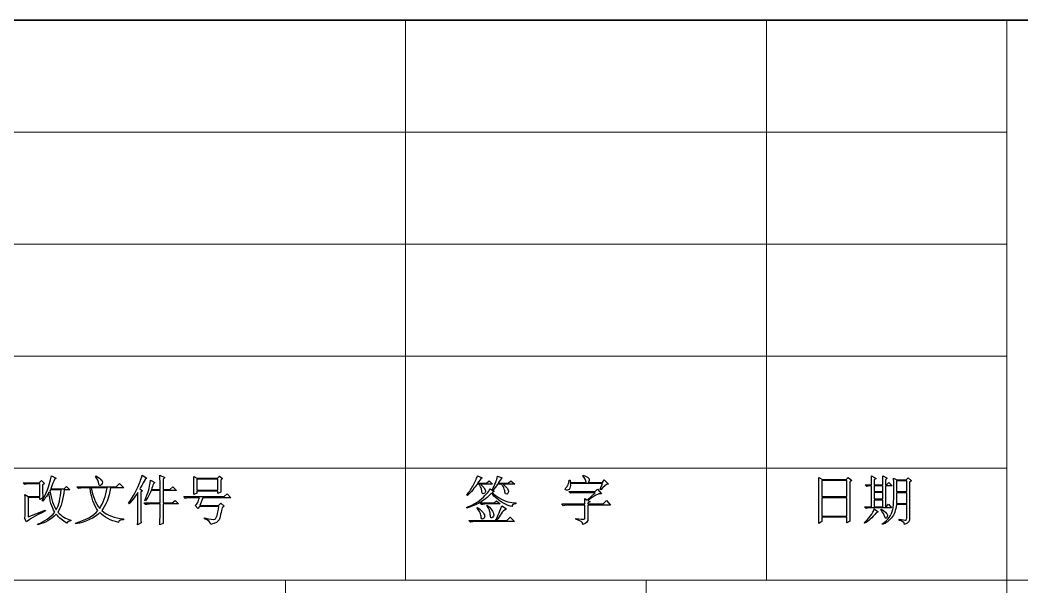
# Model space of a CAD drawing. Header units: millimetres. Extents: x 958 to 3026, y 447 to 1692.
# Drawn here: x 1155.8 to 1343.2, y 550.6 to 656.7 of the extents above; entities that cross this region are included whole.
import ezdxf

# ---------------------------------------------------------------- set-up
doc = ezdxf.new("R2010")
doc.units = ezdxf.units.MM
doc.layers.add('layer 1', color=7, linetype='Continuous')

msp = doc.modelspace()

# ---------------------------------------------------------------- linework, layer by layer
at = {"layer": 'layer 1', "lineweight": 35}
msp.add_open_spline([(1880.183, 656.745), (1880.183, 656.745), (1070.528, 656.745), (1070.528, 656.745)], degree=3, dxfattribs=at)
at = {"layer": 'layer 1', "color": 1, "lineweight": 9}
for points in [[(1227.961, 656.745), (1227.961, 656.745), (1227.961, 656.745), (1227.961, 656.745)], [(1227.961, 656.745), (1227.961, 656.745), (1227.961, 551.913), (1227.961, 551.913)], [(1295.432, 656.745), (1295.432, 656.745), (1295.432, 656.745), (1295.432, 656.745)], [(1295.432, 656.745), (1295.432, 656.745), (1295.432, 551.913), (1295.432, 551.913)], [(1340.413, 656.745), (1340.413, 656.745), (1340.413, 656.745), (1340.413, 656.745)], [(1340.413, 656.745), (1340.413, 656.745), (1340.413, 468.048), (1340.413, 468.048)], [(1340.413, 635.779), (1340.413, 635.779), (1070.528, 635.779), (1070.528, 635.779)], [(1340.413, 635.779), (1340.413, 635.779), (1340.413, 635.779), (1340.413, 635.779)], [(1340.413, 614.812), (1340.413, 614.812), (1070.528, 614.812), (1070.528, 614.812)], [(1340.413, 614.812), (1340.413, 614.812), (1340.413, 614.812), (1340.413, 614.812)], [(1340.413, 593.846), (1340.413, 593.846), (1070.528, 593.846), (1070.528, 593.846)], [(1340.413, 593.846), (1340.413, 593.846), (1340.413, 593.846), (1340.413, 593.846)], [(1340.413, 572.88), (1340.413, 572.88), (1070.528, 572.88), (1070.528, 572.88)], [(1340.413, 572.88), (1340.413, 572.88), (1340.413, 572.88), (1340.413, 572.88)], [(1610.298, 551.913), (1610.298, 551.913), (1070.528, 551.913), (1070.528, 551.913)], [(1205.47, 551.913), (1205.47, 551.913), (1205.47, 468.048), (1205.47, 468.048)], [(1272.942, 551.913), (1272.942, 551.913), (1272.942, 551.913), (1272.942, 551.913)], [(1272.942, 551.913), (1272.942, 551.913), (1272.942, 468.048), (1272.942, 468.048)]]:
    msp.add_open_spline(points, degree=3, dxfattribs=at)
at = {"layer": 'layer 1', "color": 1}
for points, knots in [([(1177.845, 562.285), (1177.845, 562.285), (1178.473, 562.638), (1178.473, 562.638), (1178.473, 562.638), (1178.446, 563.266), (1178.432, 563.815), (1178.432, 564.287), (1178.432, 564.287), (1178.432, 564.287), (1178.432, 568.367), (1178.432, 568.367), (1178.432, 568.367), (1178.432, 568.367), (1178.747, 568.642), (1178.747, 568.642), (1178.747, 568.642), (1178.747, 568.642), (1178.237, 568.995), (1178.237, 568.995), (1178.237, 568.995), (1178.394, 569.283), (1178.72, 569.871), (1179.218, 570.762), (1179.218, 570.762), (1179.218, 570.762), (1179.532, 570.996), (1179.532, 570.996), (1179.532, 570.996), (1179.532, 570.996), (1178.707, 571.545), (1178.707, 571.545), (1178.707, 571.545), (1178.446, 570.708), (1178.144, 569.925), (1177.805, 569.191), (1177.805, 569.191), (1177.465, 568.459), (1177.158, 567.87), (1176.884, 567.426), (1176.884, 567.426), (1176.607, 566.981), (1176.366, 566.614), (1176.157, 566.326), (1176.157, 566.326), (1176.157, 566.326), (1176.274, 566.209), (1176.274, 566.209), (1176.274, 566.209), (1176.668, 566.601), (1177.203, 567.307), (1177.883, 568.329), (1177.883, 568.329), (1177.883, 568.329), (1177.883, 564.168), (1177.883, 564.168), (1177.883, 564.168), (1177.883, 563.724), (1177.87, 563.097), (1177.845, 562.285)], [0, 0, 0, 0, 0.0666667, 0.0666667, 0.0666667, 0.0666667, 0.1333333, 0.1333333, 0.1333333, 0.1333333, 0.2, 0.2, 0.2, 0.2, 0.2666667, 0.2666667, 0.2666667, 0.2666667, 0.3333333, 0.3333333, 0.3333333, 0.3333333, 0.4, 0.4, 0.4, 0.4, 0.4666667, 0.4666667, 0.4666667, 0.4666667, 0.5333333, 0.5333333, 0.5333333, 0.5333333, 0.6, 0.6, 0.6, 0.6, 0.6666667, 0.6666667, 0.6666667, 0.6666667, 0.7333333, 0.7333333, 0.7333333, 0.7333333, 0.8, 0.8, 0.8, 0.8, 0.8666667, 0.8666667, 0.8666667, 0.8666667, 0.9333333, 0.9333333, 0.9333333, 0.9333333, 1, 1, 1, 1]), ([(1182.044, 568.878), (1182.044, 568.878), (1180.435, 568.878), (1180.435, 568.878), (1180.435, 568.878), (1180.539, 569.243), (1180.656, 569.596), (1180.788, 569.938), (1180.788, 569.938), (1180.788, 569.938), (1181.063, 570.172), (1181.063, 570.172), (1181.063, 570.172), (1181.063, 570.172), (1180.277, 570.604), (1180.277, 570.604), (1180.277, 570.604), (1180.147, 569.846), (1180.01, 569.198), (1179.866, 568.662), (1179.866, 568.662), (1179.722, 568.124), (1179.492, 567.517), (1179.179, 566.837), (1179.179, 566.837), (1179.179, 566.837), (1179.296, 566.758), (1179.296, 566.758), (1179.296, 566.758), (1179.688, 567.256), (1180.055, 567.897), (1180.395, 568.682), (1180.395, 568.682), (1180.395, 568.682), (1182.044, 568.682), (1182.044, 568.682), (1182.044, 568.682), (1182.044, 568.682), (1182.044, 566.367), (1182.044, 566.367), (1182.044, 566.367), (1182.044, 566.367), (1179.022, 566.367), (1179.022, 566.367), (1179.022, 566.367), (1179.022, 566.367), (1179.335, 566.052), (1179.335, 566.052), (1179.335, 566.052), (1179.571, 566.13), (1179.832, 566.171), (1180.12, 566.171), (1180.12, 566.171), (1180.12, 566.171), (1182.044, 566.171), (1182.044, 566.171), (1182.044, 566.171), (1182.044, 564.861), (1182.031, 563.567), (1182.004, 562.285), (1182.004, 562.285), (1182.004, 562.285), (1182.632, 562.521), (1182.632, 562.521), (1182.632, 562.521), (1182.607, 562.939), (1182.593, 564.155), (1182.593, 566.171), (1182.593, 566.171), (1182.593, 566.171), (1185.458, 566.171), (1185.458, 566.171), (1185.458, 566.171), (1185.458, 566.171), (1184.83, 566.837), (1184.83, 566.837), (1184.83, 566.837), (1184.83, 566.837), (1184.319, 566.367), (1184.319, 566.367), (1184.319, 566.367), (1184.319, 566.367), (1182.593, 566.367), (1182.593, 566.367), (1182.593, 566.367), (1182.593, 566.367), (1182.593, 568.682), (1182.593, 568.682), (1182.593, 568.682), (1182.593, 568.682), (1185.105, 568.682), (1185.105, 568.682), (1185.105, 568.682), (1185.105, 568.682), (1184.398, 569.387), (1184.398, 569.387), (1184.398, 569.387), (1184.398, 569.387), (1183.888, 568.878), (1183.888, 568.878), (1183.888, 568.878), (1183.888, 568.878), (1182.593, 568.878), (1182.593, 568.878), (1182.593, 568.878), (1182.593, 568.878), (1182.593, 570.84), (1182.593, 570.84), (1182.593, 570.84), (1182.593, 570.84), (1182.906, 571.115), (1182.906, 571.115), (1182.906, 571.115), (1182.906, 571.115), (1182.004, 571.545), (1182.004, 571.545), (1182.004, 571.545), (1182.031, 570.762), (1182.044, 569.871), (1182.044, 568.878)], [0, 0, 0, 0, 0.0333333, 0.0333333, 0.0333333, 0.0333333, 0.0666667, 0.0666667, 0.0666667, 0.0666667, 0.1, 0.1, 0.1, 0.1, 0.1333333, 0.1333333, 0.1333333, 0.1333333, 0.1666667, 0.1666667, 0.1666667, 0.1666667, 0.2, 0.2, 0.2, 0.2, 0.2333333, 0.2333333, 0.2333333, 0.2333333, 0.2666667, 0.2666667, 0.2666667, 0.2666667, 0.3, 0.3, 0.3, 0.3, 0.3333333, 0.3333333, 0.3333333, 0.3333333, 0.3666667, 0.3666667, 0.3666667, 0.3666667, 0.4, 0.4, 0.4, 0.4, 0.4333333, 0.4333333, 0.4333333, 0.4333333, 0.4666667, 0.4666667, 0.4666667, 0.4666667, 0.5, 0.5, 0.5, 0.5, 0.5333333, 0.5333333, 0.5333333, 0.5333333, 0.5666667, 0.5666667, 0.5666667, 0.5666667, 0.6, 0.6, 0.6, 0.6, 0.6333333, 0.6333333, 0.6333333, 0.6333333, 0.6666667, 0.6666667, 0.6666667, 0.6666667, 0.7, 0.7, 0.7, 0.7, 0.7333333, 0.7333333, 0.7333333, 0.7333333, 0.7666667, 0.7666667, 0.7666667, 0.7666667, 0.8, 0.8, 0.8, 0.8, 0.8333333, 0.8333333, 0.8333333, 0.8333333, 0.8666667, 0.8666667, 0.8666667, 0.8666667, 0.9, 0.9, 0.9, 0.9, 0.9333333, 0.9333333, 0.9333333, 0.9333333, 0.9666667, 0.9666667, 0.9666667, 0.9666667, 1, 1, 1, 1]), ([(1241.425, 571.468), (1241.189, 570.814), (1240.881, 570.159), (1240.502, 569.506), (1240.502, 569.506), (1240.122, 568.851), (1239.75, 568.289), (1239.384, 567.818), (1239.384, 567.818), (1239.384, 567.818), (1239.501, 567.778), (1239.501, 567.778), (1239.501, 567.778), (1239.841, 568.066), (1240.174, 568.413), (1240.502, 568.819), (1240.502, 568.819), (1240.829, 569.225), (1241.097, 569.571), (1241.306, 569.859), (1241.306, 569.859), (1241.306, 569.859), (1241.699, 569.859), (1241.699, 569.859), (1241.699, 569.859), (1241.934, 569.519), (1242.078, 569.238), (1242.13, 569.015), (1242.13, 569.015), (1242.183, 568.793), (1242.215, 568.577), (1242.229, 568.367), (1242.229, 568.367), (1242.242, 568.158), (1242.327, 568.059), (1242.483, 568.073), (1242.483, 568.073), (1242.64, 568.086), (1242.758, 568.185), (1242.836, 568.367), (1242.836, 568.367), (1242.915, 568.55), (1242.877, 568.773), (1242.719, 569.034), (1242.719, 569.034), (1242.562, 569.297), (1242.301, 569.571), (1241.934, 569.859), (1241.934, 569.859), (1241.934, 569.859), (1244.211, 569.859), (1244.211, 569.859), (1244.211, 569.859), (1244.211, 569.859), (1243.583, 570.526), (1243.583, 570.526), (1243.583, 570.526), (1243.583, 570.526), (1243.111, 570.055), (1243.111, 570.055), (1243.111, 570.055), (1243.111, 570.055), (1241.425, 570.055), (1241.425, 570.055), (1241.425, 570.055), (1241.686, 570.499), (1241.961, 570.827), (1242.248, 571.036), (1242.248, 571.036), (1242.248, 571.036), (1241.425, 571.468), (1241.425, 571.468)], [0, 0, 0, 0, 0.0555556, 0.0555556, 0.0555556, 0.0555556, 0.1111111, 0.1111111, 0.1111111, 0.1111111, 0.1666667, 0.1666667, 0.1666667, 0.1666667, 0.2222222, 0.2222222, 0.2222222, 0.2222222, 0.2777778, 0.2777778, 0.2777778, 0.2777778, 0.3333333, 0.3333333, 0.3333333, 0.3333333, 0.3888889, 0.3888889, 0.3888889, 0.3888889, 0.4444444, 0.4444444, 0.4444444, 0.4444444, 0.5, 0.5, 0.5, 0.5, 0.5555556, 0.5555556, 0.5555556, 0.5555556, 0.6111111, 0.6111111, 0.6111111, 0.6111111, 0.6666667, 0.6666667, 0.6666667, 0.6666667, 0.7222222, 0.7222222, 0.7222222, 0.7222222, 0.7777778, 0.7777778, 0.7777778, 0.7777778, 0.8333333, 0.8333333, 0.8333333, 0.8333333, 0.8888889, 0.8888889, 0.8888889, 0.8888889, 0.9444444, 0.9444444, 0.9444444, 0.9444444, 1, 1, 1, 1]), ([(1264.324, 568.917), (1264.324, 568.917), (1264.482, 568.838), (1264.482, 568.838), (1264.482, 568.838), (1264.952, 569.493), (1265.424, 569.846), (1265.895, 569.898), (1265.895, 569.898), (1265.895, 569.898), (1265.109, 570.683), (1265.109, 570.683), (1265.109, 570.683), (1265.109, 570.683), (1264.756, 570.172), (1264.756, 570.172), (1264.756, 570.172), (1264.756, 570.172), (1262.089, 570.172), (1262.089, 570.172), (1262.089, 570.172), (1262.272, 570.434), (1262.33, 570.663), (1262.265, 570.859), (1262.265, 570.859), (1262.199, 571.055), (1261.84, 571.284), (1261.185, 571.545), (1261.185, 571.545), (1261.185, 571.545), (1261.108, 571.428), (1261.108, 571.428), (1261.108, 571.428), (1261.5, 571.061), (1261.709, 570.643), (1261.736, 570.172), (1261.736, 570.172), (1261.736, 570.172), (1258.752, 570.172), (1258.752, 570.172), (1258.752, 570.172), (1258.752, 570.172), (1258.752, 570.604), (1258.752, 570.604), (1258.752, 570.604), (1258.752, 570.604), (1258.556, 570.604), (1258.556, 570.604), (1258.556, 570.604), (1258.477, 570.134), (1258.373, 569.799), (1258.243, 569.603), (1258.243, 569.603), (1258.112, 569.407), (1257.973, 569.231), (1257.831, 569.074), (1257.831, 569.074), (1257.687, 568.917), (1257.752, 568.819), (1258.027, 568.779), (1258.027, 568.779), (1258.301, 568.741), (1258.497, 568.813), (1258.615, 568.995), (1258.615, 568.995), (1258.733, 569.178), (1258.779, 569.506), (1258.752, 569.976), (1258.752, 569.976), (1258.752, 569.976), (1264.796, 569.976), (1264.796, 569.976), (1264.796, 569.976), (1264.796, 569.976), (1264.324, 568.917), (1264.324, 568.917)], [0, 0, 0, 0, 0.0526316, 0.0526316, 0.0526316, 0.0526316, 0.1052632, 0.1052632, 0.1052632, 0.1052632, 0.1578947, 0.1578947, 0.1578947, 0.1578947, 0.2105263, 0.2105263, 0.2105263, 0.2105263, 0.2631579, 0.2631579, 0.2631579, 0.2631579, 0.3157895, 0.3157895, 0.3157895, 0.3157895, 0.3684211, 0.3684211, 0.3684211, 0.3684211, 0.4210526, 0.4210526, 0.4210526, 0.4210526, 0.4736842, 0.4736842, 0.4736842, 0.4736842, 0.5263158, 0.5263158, 0.5263158, 0.5263158, 0.5789474, 0.5789474, 0.5789474, 0.5789474, 0.6315789, 0.6315789, 0.6315789, 0.6315789, 0.6842105, 0.6842105, 0.6842105, 0.6842105, 0.7368421, 0.7368421, 0.7368421, 0.7368421, 0.7894737, 0.7894737, 0.7894737, 0.7894737, 0.8421053, 0.8421053, 0.8421053, 0.8421053, 0.8947368, 0.8947368, 0.8947368, 0.8947368, 0.9473684, 0.9473684, 0.9473684, 0.9473684, 1, 1, 1, 1]), ([(1160.068, 569.702), (1160.068, 569.702), (1160.421, 570.015), (1160.421, 570.015), (1160.421, 570.015), (1160.421, 570.015), (1159.871, 570.566), (1159.871, 570.566), (1159.871, 570.566), (1159.871, 570.566), (1159.44, 570.134), (1159.44, 570.134), (1159.44, 570.134), (1159.44, 570.134), (1156.456, 570.134), (1156.456, 570.134), (1156.456, 570.134), (1156.456, 570.134), (1156.771, 569.819), (1156.771, 569.819), (1156.771, 569.819), (1156.771, 569.819), (1157.125, 569.938), (1157.125, 569.938), (1157.125, 569.938), (1157.125, 569.938), (1159.557, 569.938), (1159.557, 569.938), (1159.557, 569.938), (1159.557, 569.938), (1159.557, 567.582), (1159.557, 567.582), (1159.557, 567.582), (1159.557, 567.582), (1157.399, 567.582), (1157.399, 567.582), (1157.399, 567.582), (1157.399, 567.582), (1156.771, 567.935), (1156.771, 567.935), (1156.771, 567.935), (1156.796, 567.334), (1156.81, 566.745), (1156.81, 566.171), (1156.81, 566.171), (1156.81, 566.171), (1156.81, 564.325), (1156.81, 564.325), (1156.81, 564.325), (1156.81, 563.986), (1156.771, 563.711), (1156.693, 563.502), (1156.693, 563.502), (1156.693, 563.502), (1157.046, 562.834), (1157.046, 562.834), (1157.046, 562.834), (1157.413, 563.2), (1158.603, 563.88), (1160.617, 564.875), (1160.617, 564.875), (1160.617, 564.875), (1160.577, 565.032), (1160.577, 565.032), (1160.577, 565.032), (1160.577, 565.032), (1157.359, 563.776), (1157.359, 563.776), (1157.359, 563.776), (1157.359, 563.776), (1157.359, 567.386), (1157.359, 567.386), (1157.359, 567.386), (1157.359, 567.386), (1159.557, 567.386), (1159.557, 567.386), (1159.557, 567.386), (1159.557, 567.386), (1159.557, 566.994), (1159.557, 566.994), (1159.557, 566.994), (1159.557, 566.994), (1160.107, 567.348), (1160.107, 567.348), (1160.107, 567.348), (1160.08, 567.791), (1160.068, 568.577), (1160.068, 569.702)], [0, 0, 0, 0, 0.0454545, 0.0454545, 0.0454545, 0.0454545, 0.0909091, 0.0909091, 0.0909091, 0.0909091, 0.1363636, 0.1363636, 0.1363636, 0.1363636, 0.1818182, 0.1818182, 0.1818182, 0.1818182, 0.2272727, 0.2272727, 0.2272727, 0.2272727, 0.2727273, 0.2727273, 0.2727273, 0.2727273, 0.3181818, 0.3181818, 0.3181818, 0.3181818, 0.3636364, 0.3636364, 0.3636364, 0.3636364, 0.4090909, 0.4090909, 0.4090909, 0.4090909, 0.4545455, 0.4545455, 0.4545455, 0.4545455, 0.5, 0.5, 0.5, 0.5, 0.5454545, 0.5454545, 0.5454545, 0.5454545, 0.5909091, 0.5909091, 0.5909091, 0.5909091, 0.6363636, 0.6363636, 0.6363636, 0.6363636, 0.6818182, 0.6818182, 0.6818182, 0.6818182, 0.7272727, 0.7272727, 0.7272727, 0.7272727, 0.7727273, 0.7727273, 0.7727273, 0.7727273, 0.8181818, 0.8181818, 0.8181818, 0.8181818, 0.8636364, 0.8636364, 0.8636364, 0.8636364, 0.9090909, 0.9090909, 0.9090909, 0.9090909, 0.9545455, 0.9545455, 0.9545455, 0.9545455, 1, 1, 1, 1]), ([(1161.245, 568.367), (1161.401, 566.824), (1161.768, 565.581), (1162.343, 564.638), (1162.343, 564.638), (1161.533, 563.646), (1160.46, 562.899), (1159.125, 562.403), (1159.125, 562.403), (1159.125, 562.403), (1159.165, 562.285), (1159.165, 562.285), (1159.165, 562.285), (1160.498, 562.624), (1161.65, 563.279), (1162.618, 564.247), (1162.618, 564.247), (1163.167, 563.592), (1163.822, 563.031), (1164.58, 562.559), (1164.58, 562.559), (1164.79, 562.874), (1165.038, 563.018), (1165.325, 562.991), (1165.325, 562.991), (1165.325, 562.991), (1165.325, 563.148), (1165.325, 563.148), (1165.325, 563.148), (1164.385, 563.41), (1163.586, 563.907), (1162.933, 564.638), (1162.933, 564.638), (1163.561, 565.685), (1163.939, 567.085), (1164.07, 568.838), (1164.07, 568.838), (1164.07, 568.838), (1165.168, 568.838), (1165.168, 568.838), (1165.168, 568.838), (1165.168, 568.838), (1164.54, 569.466), (1164.54, 569.466), (1164.54, 569.466), (1164.54, 569.466), (1164.11, 569.034), (1164.11, 569.034), (1164.11, 569.034), (1164.11, 569.034), (1161.598, 569.034), (1161.598, 569.034), (1161.598, 569.034), (1161.911, 569.846), (1162.134, 570.422), (1162.265, 570.762), (1162.265, 570.762), (1162.265, 570.762), (1162.618, 570.996), (1162.618, 570.996), (1162.618, 570.996), (1162.618, 570.996), (1161.716, 571.428), (1161.716, 571.428), (1161.716, 571.428), (1161.297, 569.466), (1160.721, 567.922), (1159.989, 566.798), (1159.989, 566.798), (1159.989, 566.798), (1160.107, 566.72), (1160.107, 566.72), (1160.107, 566.72), (1160.631, 567.321), (1161.009, 567.87), (1161.245, 568.367)], [0, 0, 0, 0, 0.0526316, 0.0526316, 0.0526316, 0.0526316, 0.1052632, 0.1052632, 0.1052632, 0.1052632, 0.1578947, 0.1578947, 0.1578947, 0.1578947, 0.2105263, 0.2105263, 0.2105263, 0.2105263, 0.2631579, 0.2631579, 0.2631579, 0.2631579, 0.3157895, 0.3157895, 0.3157895, 0.3157895, 0.3684211, 0.3684211, 0.3684211, 0.3684211, 0.4210526, 0.4210526, 0.4210526, 0.4210526, 0.4736842, 0.4736842, 0.4736842, 0.4736842, 0.5263158, 0.5263158, 0.5263158, 0.5263158, 0.5789474, 0.5789474, 0.5789474, 0.5789474, 0.6315789, 0.6315789, 0.6315789, 0.6315789, 0.6842105, 0.6842105, 0.6842105, 0.6842105, 0.7368421, 0.7368421, 0.7368421, 0.7368421, 0.7894737, 0.7894737, 0.7894737, 0.7894737, 0.8421053, 0.8421053, 0.8421053, 0.8421053, 0.8947368, 0.8947368, 0.8947368, 0.8947368, 0.9473684, 0.9473684, 0.9473684, 0.9473684, 1, 1, 1, 1]), ([(1166.464, 569.387), (1166.464, 569.387), (1166.777, 569.074), (1166.777, 569.074), (1166.777, 569.074), (1167.013, 569.153), (1167.275, 569.191), (1167.562, 569.191), (1167.562, 569.191), (1167.562, 569.191), (1168.936, 569.191), (1168.936, 569.191), (1168.936, 569.191), (1169.172, 567.334), (1169.669, 565.921), (1170.427, 564.953), (1170.427, 564.953), (1169.511, 563.934), (1168.112, 563.148), (1166.228, 562.599), (1166.228, 562.599), (1166.228, 562.599), (1166.268, 562.442), (1166.268, 562.442), (1166.268, 562.442), (1168.23, 562.834), (1169.734, 563.54), (1170.78, 564.561), (1170.78, 564.561), (1171.618, 563.698), (1172.77, 563.083), (1174.235, 562.717), (1174.235, 562.717), (1174.26, 563.056), (1174.586, 563.227), (1175.214, 563.227), (1175.214, 563.227), (1175.214, 563.227), (1175.214, 563.383), (1175.214, 563.383), (1175.214, 563.383), (1173.54, 563.515), (1172.18, 564.038), (1171.134, 564.953), (1171.134, 564.953), (1171.892, 565.894), (1172.441, 567.307), (1172.781, 569.191), (1172.781, 569.191), (1172.781, 569.191), (1175.255, 569.191), (1175.255, 569.191), (1175.255, 569.191), (1175.255, 569.191), (1174.431, 570.015), (1174.431, 570.015), (1174.431, 570.015), (1174.431, 570.015), (1173.803, 569.387), (1173.803, 569.387), (1173.803, 569.387), (1173.803, 569.387), (1166.464, 569.387), (1166.464, 569.387)], [0, 0, 0, 0, 0.0625, 0.0625, 0.0625, 0.0625, 0.125, 0.125, 0.125, 0.125, 0.1875, 0.1875, 0.1875, 0.1875, 0.25, 0.25, 0.25, 0.25, 0.3125, 0.3125, 0.3125, 0.3125, 0.375, 0.375, 0.375, 0.375, 0.4375, 0.4375, 0.4375, 0.4375, 0.5, 0.5, 0.5, 0.5, 0.5625, 0.5625, 0.5625, 0.5625, 0.625, 0.625, 0.625, 0.625, 0.6875, 0.6875, 0.6875, 0.6875, 0.75, 0.75, 0.75, 0.75, 0.8125, 0.8125, 0.8125, 0.8125, 0.875, 0.875, 0.875, 0.875, 0.9375, 0.9375, 0.9375, 0.9375, 1, 1, 1, 1]), ([(1170.074, 571.428), (1170.074, 571.428), (1169.957, 571.311), (1169.957, 571.311), (1169.957, 571.311), (1170.297, 570.814), (1170.506, 570.361), (1170.585, 569.956), (1170.585, 569.956), (1170.663, 569.551), (1170.826, 569.499), (1171.075, 569.799), (1171.075, 569.799), (1171.323, 570.1), (1171.337, 570.375), (1171.114, 570.624), (1171.114, 570.624), (1170.891, 570.872), (1170.544, 571.14), (1170.074, 571.428)], [0, 0, 0, 0, 0.2, 0.2, 0.2, 0.2, 0.4, 0.4, 0.4, 0.4, 0.6, 0.6, 0.6, 0.6, 0.8, 0.8, 0.8, 0.8, 1, 1, 1, 1]), ([(1193.384, 570.643), (1193.384, 570.643), (1193.699, 570.917), (1193.699, 570.917), (1193.699, 570.917), (1193.699, 570.917), (1193.148, 571.39), (1193.148, 571.39), (1193.148, 571.39), (1193.148, 571.39), (1192.795, 570.996), (1192.795, 570.996), (1192.795, 570.996), (1192.795, 570.996), (1188.91, 570.996), (1188.91, 570.996), (1188.91, 570.996), (1188.91, 570.996), (1188.323, 571.311), (1188.323, 571.311), (1188.323, 571.311), (1188.348, 570.787), (1188.361, 570.231), (1188.361, 569.643), (1188.361, 569.643), (1188.361, 569.054), (1188.348, 568.498), (1188.323, 567.976), (1188.323, 567.976), (1188.323, 567.976), (1188.91, 568.172), (1188.91, 568.172), (1188.91, 568.172), (1188.91, 568.172), (1188.91, 568.563), (1188.91, 568.563), (1188.91, 568.563), (1188.91, 568.563), (1192.835, 568.563), (1192.835, 568.563), (1192.835, 568.563), (1192.835, 568.563), (1192.835, 568.131), (1192.835, 568.131), (1192.835, 568.131), (1192.835, 568.131), (1193.423, 568.367), (1193.423, 568.367), (1193.423, 568.367), (1193.398, 568.707), (1193.384, 569.466), (1193.384, 570.643)], [0, 0, 0, 0, 0.0769231, 0.0769231, 0.0769231, 0.0769231, 0.1538462, 0.1538462, 0.1538462, 0.1538462, 0.2307692, 0.2307692, 0.2307692, 0.2307692, 0.3076923, 0.3076923, 0.3076923, 0.3076923, 0.3846154, 0.3846154, 0.3846154, 0.3846154, 0.4615385, 0.4615385, 0.4615385, 0.4615385, 0.5384615, 0.5384615, 0.5384615, 0.5384615, 0.6153846, 0.6153846, 0.6153846, 0.6153846, 0.6923077, 0.6923077, 0.6923077, 0.6923077, 0.7692308, 0.7692308, 0.7692308, 0.7692308, 0.8461538, 0.8461538, 0.8461538, 0.8461538, 0.9230769, 0.9230769, 0.9230769, 0.9230769, 1, 1, 1, 1]), ([(1188.91, 570.8), (1188.91, 570.8), (1192.835, 570.8), (1192.835, 570.8), (1192.835, 570.8), (1192.835, 570.8), (1192.835, 568.759), (1192.835, 568.759), (1192.835, 568.759), (1192.835, 568.759), (1188.91, 568.759), (1188.91, 568.759), (1188.91, 568.759), (1188.91, 568.759), (1188.91, 570.8), (1188.91, 570.8)], [0, 0, 0, 0, 0.25, 0.25, 0.25, 0.25, 0.5, 0.5, 0.5, 0.5, 0.75, 0.75, 0.75, 0.75, 1, 1, 1, 1]), ([(1245.152, 571.35), (1245.073, 570.984), (1244.956, 570.591), (1244.799, 570.172), (1244.799, 570.172), (1244.641, 569.754), (1244.42, 569.297), (1244.132, 568.799), (1244.132, 568.799), (1244.132, 568.799), (1244.29, 568.721), (1244.29, 568.721), (1244.29, 568.721), (1244.576, 569.061), (1244.864, 569.441), (1245.152, 569.859), (1245.152, 569.859), (1245.152, 569.859), (1245.937, 569.859), (1245.937, 569.859), (1245.937, 569.859), (1246.173, 569.519), (1246.329, 569.225), (1246.408, 568.975), (1246.408, 568.975), (1246.486, 568.727), (1246.532, 568.491), (1246.545, 568.269), (1246.545, 568.269), (1246.558, 568.047), (1246.662, 567.969), (1246.86, 568.034), (1246.86, 568.034), (1247.056, 568.1), (1247.166, 568.23), (1247.193, 568.426), (1247.193, 568.426), (1247.22, 568.622), (1247.148, 568.838), (1246.977, 569.074), (1246.977, 569.074), (1246.806, 569.31), (1246.538, 569.571), (1246.173, 569.859), (1246.173, 569.859), (1246.173, 569.859), (1248.37, 569.859), (1248.37, 569.859), (1248.37, 569.859), (1248.37, 569.859), (1247.625, 570.526), (1247.625, 570.526), (1247.625, 570.526), (1247.625, 570.526), (1247.114, 570.055), (1247.114, 570.055), (1247.114, 570.055), (1247.114, 570.055), (1245.269, 570.055), (1245.269, 570.055), (1245.269, 570.055), (1245.532, 570.526), (1245.78, 570.852), (1246.016, 571.036), (1246.016, 571.036), (1246.016, 571.036), (1245.152, 571.35), (1245.152, 571.35)], [0, 0, 0, 0, 0.0588235, 0.0588235, 0.0588235, 0.0588235, 0.1176471, 0.1176471, 0.1176471, 0.1176471, 0.1764706, 0.1764706, 0.1764706, 0.1764706, 0.2352941, 0.2352941, 0.2352941, 0.2352941, 0.2941176, 0.2941176, 0.2941176, 0.2941176, 0.3529412, 0.3529412, 0.3529412, 0.3529412, 0.4117647, 0.4117647, 0.4117647, 0.4117647, 0.4705882, 0.4705882, 0.4705882, 0.4705882, 0.5294118, 0.5294118, 0.5294118, 0.5294118, 0.5882353, 0.5882353, 0.5882353, 0.5882353, 0.6470588, 0.6470588, 0.6470588, 0.6470588, 0.7058824, 0.7058824, 0.7058824, 0.7058824, 0.7647059, 0.7647059, 0.7647059, 0.7647059, 0.8235294, 0.8235294, 0.8235294, 0.8235294, 0.8823529, 0.8823529, 0.8823529, 0.8823529, 0.9411765, 0.9411765, 0.9411765, 0.9411765, 1, 1, 1, 1]), ([(1305.202, 562.521), (1305.202, 562.521), (1305.79, 562.912), (1305.79, 562.912), (1305.79, 562.912), (1305.79, 562.912), (1305.79, 563.698), (1305.79, 563.698), (1305.79, 563.698), (1305.79, 563.698), (1310.46, 563.698), (1310.46, 563.698), (1310.46, 563.698), (1310.46, 563.698), (1310.46, 562.638), (1310.46, 562.638), (1310.46, 562.638), (1310.46, 562.638), (1311.049, 562.953), (1311.049, 562.953), (1311.049, 562.953), (1311.022, 563.58), (1311.009, 564.274), (1311.009, 565.032), (1311.009, 565.032), (1311.009, 565.032), (1311.009, 570.33), (1311.009, 570.33), (1311.009, 570.33), (1311.009, 570.33), (1311.403, 570.566), (1311.403, 570.566), (1311.403, 570.566), (1311.403, 570.566), (1310.735, 571.154), (1310.735, 571.154), (1310.735, 571.154), (1310.735, 571.154), (1310.343, 570.762), (1310.343, 570.762), (1310.343, 570.762), (1310.343, 570.762), (1305.909, 570.762), (1305.909, 570.762), (1305.909, 570.762), (1305.909, 570.762), (1305.202, 571.154), (1305.202, 571.154), (1305.202, 571.154), (1305.227, 569.558), (1305.241, 568.113), (1305.241, 566.817), (1305.241, 566.817), (1305.241, 565.523), (1305.227, 564.089), (1305.202, 562.521)], [0, 0, 0, 0, 0.0714286, 0.0714286, 0.0714286, 0.0714286, 0.1428571, 0.1428571, 0.1428571, 0.1428571, 0.2142857, 0.2142857, 0.2142857, 0.2142857, 0.2857143, 0.2857143, 0.2857143, 0.2857143, 0.3571429, 0.3571429, 0.3571429, 0.3571429, 0.4285714, 0.4285714, 0.4285714, 0.4285714, 0.5, 0.5, 0.5, 0.5, 0.5714286, 0.5714286, 0.5714286, 0.5714286, 0.6428571, 0.6428571, 0.6428571, 0.6428571, 0.7142857, 0.7142857, 0.7142857, 0.7142857, 0.7857143, 0.7857143, 0.7857143, 0.7857143, 0.8571429, 0.8571429, 0.8571429, 0.8571429, 0.9285714, 0.9285714, 0.9285714, 0.9285714, 1, 1, 1, 1]), ([(1305.79, 570.566), (1305.79, 570.566), (1310.46, 570.566), (1310.46, 570.566), (1310.46, 570.566), (1310.46, 570.566), (1310.46, 567.543), (1310.46, 567.543), (1310.46, 567.543), (1310.46, 567.543), (1305.79, 567.543), (1305.79, 567.543), (1305.79, 567.543), (1305.79, 567.543), (1305.79, 570.566), (1305.79, 570.566)], [0, 0, 0, 0, 0.25, 0.25, 0.25, 0.25, 0.5, 0.5, 0.5, 0.5, 0.75, 0.75, 0.75, 0.75, 1, 1, 1, 1]), ([(1315.091, 569.78), (1315.091, 569.78), (1313.874, 569.78), (1313.874, 569.78), (1313.874, 569.78), (1313.874, 569.78), (1314.189, 569.466), (1314.189, 569.466), (1314.189, 569.466), (1314.189, 569.466), (1314.738, 569.585), (1314.738, 569.585), (1314.738, 569.585), (1314.738, 569.585), (1315.091, 569.585), (1315.091, 569.585), (1315.091, 569.585), (1315.091, 569.585), (1315.091, 565.66), (1315.091, 565.66), (1315.091, 565.66), (1315.091, 565.66), (1313.757, 565.66), (1313.757, 565.66), (1313.757, 565.66), (1313.757, 565.66), (1314.072, 565.345), (1314.072, 565.345), (1314.072, 565.345), (1314.072, 565.345), (1314.621, 565.464), (1314.621, 565.464), (1314.621, 565.464), (1314.621, 565.464), (1318.818, 565.464), (1318.818, 565.464), (1318.818, 565.464), (1318.818, 565.464), (1318.231, 566.13), (1318.231, 566.13), (1318.231, 566.13), (1318.231, 566.13), (1317.799, 565.66), (1317.799, 565.66), (1317.799, 565.66), (1317.799, 565.66), (1317.72, 565.66), (1317.72, 565.66), (1317.72, 565.66), (1317.72, 565.66), (1317.72, 569.585), (1317.72, 569.585), (1317.72, 569.585), (1317.72, 569.585), (1318.937, 569.585), (1318.937, 569.585), (1318.937, 569.585), (1318.937, 569.585), (1318.309, 570.212), (1318.309, 570.212), (1318.309, 570.212), (1318.309, 570.212), (1317.877, 569.78), (1317.877, 569.78), (1317.877, 569.78), (1317.877, 569.78), (1317.72, 569.78), (1317.72, 569.78), (1317.72, 569.78), (1317.72, 569.78), (1317.72, 570.721), (1317.72, 570.721), (1317.72, 570.721), (1317.72, 570.721), (1318.035, 570.996), (1318.035, 570.996), (1318.035, 570.996), (1318.035, 570.996), (1317.171, 571.428), (1317.171, 571.428), (1317.171, 571.428), (1317.197, 570.8), (1317.211, 570.251), (1317.211, 569.78), (1317.211, 569.78), (1317.211, 569.78), (1315.602, 569.78), (1315.602, 569.78), (1315.602, 569.78), (1315.602, 569.78), (1315.602, 570.683), (1315.602, 570.683), (1315.602, 570.683), (1315.602, 570.683), (1315.955, 570.958), (1315.955, 570.958), (1315.955, 570.958), (1315.955, 570.958), (1315.051, 571.428), (1315.051, 571.428), (1315.051, 571.428), (1315.078, 570.984), (1315.091, 570.434), (1315.091, 569.78)], [0, 0, 0, 0, 0.0384615, 0.0384615, 0.0384615, 0.0384615, 0.0769231, 0.0769231, 0.0769231, 0.0769231, 0.1153846, 0.1153846, 0.1153846, 0.1153846, 0.1538462, 0.1538462, 0.1538462, 0.1538462, 0.1923077, 0.1923077, 0.1923077, 0.1923077, 0.2307692, 0.2307692, 0.2307692, 0.2307692, 0.2692308, 0.2692308, 0.2692308, 0.2692308, 0.3076923, 0.3076923, 0.3076923, 0.3076923, 0.3461538, 0.3461538, 0.3461538, 0.3461538, 0.3846154, 0.3846154, 0.3846154, 0.3846154, 0.4230769, 0.4230769, 0.4230769, 0.4230769, 0.4615385, 0.4615385, 0.4615385, 0.4615385, 0.5, 0.5, 0.5, 0.5, 0.5384615, 0.5384615, 0.5384615, 0.5384615, 0.5769231, 0.5769231, 0.5769231, 0.5769231, 0.6153846, 0.6153846, 0.6153846, 0.6153846, 0.6538462, 0.6538462, 0.6538462, 0.6538462, 0.6923077, 0.6923077, 0.6923077, 0.6923077, 0.7307692, 0.7307692, 0.7307692, 0.7307692, 0.7692308, 0.7692308, 0.7692308, 0.7692308, 0.8076923, 0.8076923, 0.8076923, 0.8076923, 0.8461538, 0.8461538, 0.8461538, 0.8461538, 0.8846154, 0.8846154, 0.8846154, 0.8846154, 0.9230769, 0.9230769, 0.9230769, 0.9230769, 0.9615385, 0.9615385, 0.9615385, 0.9615385, 1, 1, 1, 1]), ([(1320.272, 563.306), (1320.272, 563.306), (1320.231, 563.108), (1320.231, 563.108), (1320.231, 563.108), (1320.859, 563.004), (1321.199, 562.755), (1321.253, 562.363), (1321.253, 562.363), (1321.644, 562.494), (1321.899, 562.638), (1322.018, 562.795), (1322.018, 562.795), (1322.135, 562.953), (1322.194, 563.097), (1322.194, 563.227), (1322.194, 563.227), (1322.194, 563.227), (1322.194, 570.289), (1322.194, 570.289), (1322.194, 570.289), (1322.194, 570.289), (1322.547, 570.526), (1322.547, 570.526), (1322.547, 570.526), (1322.547, 570.526), (1321.919, 571.075), (1321.919, 571.075), (1321.919, 571.075), (1321.919, 571.075), (1321.566, 570.683), (1321.566, 570.683), (1321.566, 570.683), (1321.566, 570.683), (1319.8, 570.683), (1319.8, 570.683), (1319.8, 570.683), (1319.8, 570.683), (1319.212, 570.996), (1319.212, 570.996), (1319.212, 570.996), (1319.237, 570.343), (1319.25, 569.349), (1319.25, 568.014), (1319.25, 568.014), (1319.25, 566.68), (1319.185, 565.732), (1319.054, 565.169), (1319.054, 565.169), (1318.924, 564.607), (1318.708, 564.103), (1318.406, 563.659), (1318.406, 563.659), (1318.107, 563.214), (1317.654, 562.808), (1317.054, 562.442), (1317.054, 562.442), (1317.054, 562.442), (1317.132, 562.325), (1317.132, 562.325), (1317.132, 562.325), (1317.785, 562.586), (1318.354, 563.011), (1318.838, 563.599), (1318.838, 563.599), (1319.322, 564.188), (1319.617, 565.005), (1319.723, 566.052), (1319.723, 566.052), (1319.723, 566.052), (1321.683, 566.052), (1321.683, 566.052), (1321.683, 566.052), (1321.683, 566.052), (1321.683, 563.54), (1321.683, 563.54), (1321.683, 563.54), (1321.683, 563.306), (1321.606, 563.18), (1321.449, 563.168), (1321.449, 563.168), (1321.291, 563.155), (1320.899, 563.2), (1320.272, 563.306)], [0, 0, 0, 0, 0.047619, 0.047619, 0.047619, 0.047619, 0.0952381, 0.0952381, 0.0952381, 0.0952381, 0.1428571, 0.1428571, 0.1428571, 0.1428571, 0.1904762, 0.1904762, 0.1904762, 0.1904762, 0.2380952, 0.2380952, 0.2380952, 0.2380952, 0.2857143, 0.2857143, 0.2857143, 0.2857143, 0.3333333, 0.3333333, 0.3333333, 0.3333333, 0.3809524, 0.3809524, 0.3809524, 0.3809524, 0.4285714, 0.4285714, 0.4285714, 0.4285714, 0.4761905, 0.4761905, 0.4761905, 0.4761905, 0.5238095, 0.5238095, 0.5238095, 0.5238095, 0.5714286, 0.5714286, 0.5714286, 0.5714286, 0.6190476, 0.6190476, 0.6190476, 0.6190476, 0.6666667, 0.6666667, 0.6666667, 0.6666667, 0.7142857, 0.7142857, 0.7142857, 0.7142857, 0.7619048, 0.7619048, 0.7619048, 0.7619048, 0.8095238, 0.8095238, 0.8095238, 0.8095238, 0.8571429, 0.8571429, 0.8571429, 0.8571429, 0.9047619, 0.9047619, 0.9047619, 0.9047619, 0.952381, 0.952381, 0.952381, 0.952381, 1, 1, 1, 1]), ([(1319.761, 570.487), (1319.761, 570.487), (1321.683, 570.487), (1321.683, 570.487), (1321.683, 570.487), (1321.683, 570.487), (1321.683, 568.485), (1321.683, 568.485), (1321.683, 568.485), (1321.683, 568.485), (1319.761, 568.485), (1319.761, 568.485), (1319.761, 568.485), (1319.761, 568.485), (1319.761, 570.487), (1319.761, 570.487)], [0, 0, 0, 0, 0.25, 0.25, 0.25, 0.25, 0.5, 0.5, 0.5, 0.5, 0.75, 0.75, 0.75, 0.75, 1, 1, 1, 1]), ([(1161.52, 568.838), (1161.52, 568.838), (1163.521, 568.838), (1163.521, 568.838), (1163.521, 568.838), (1163.417, 567.269), (1163.115, 566.013), (1162.618, 565.071), (1162.618, 565.071), (1162.121, 565.804), (1161.716, 566.994), (1161.401, 568.642), (1161.401, 568.642), (1161.401, 568.642), (1161.52, 568.838), (1161.52, 568.838)], [0, 0, 0, 0, 0.25, 0.25, 0.25, 0.25, 0.5, 0.5, 0.5, 0.5, 0.75, 0.75, 0.75, 0.75, 1, 1, 1, 1]), ([(1169.133, 569.191), (1169.133, 569.191), (1172.115, 569.191), (1172.115, 569.191), (1172.115, 569.191), (1171.879, 567.647), (1171.422, 566.367), (1170.742, 565.345), (1170.742, 565.345), (1169.982, 566.34), (1169.446, 567.622), (1169.133, 569.191)], [0, 0, 0, 0, 0.3333333, 0.3333333, 0.3333333, 0.3333333, 0.6666667, 0.6666667, 0.6666667, 0.6666667, 1, 1, 1, 1]), ([(1193.62, 565.464), (1193.62, 565.464), (1194.012, 565.739), (1194.012, 565.739), (1194.012, 565.739), (1194.012, 565.739), (1193.423, 566.326), (1193.423, 566.326), (1193.423, 566.326), (1193.423, 566.326), (1192.993, 565.894), (1192.993, 565.894), (1192.993, 565.894), (1192.993, 565.894), (1189.5, 565.894), (1189.5, 565.894), (1189.5, 565.894), (1189.5, 565.894), (1190.049, 567.348), (1190.049, 567.348), (1190.049, 567.348), (1190.049, 567.348), (1195.268, 567.348), (1195.268, 567.348), (1195.268, 567.348), (1195.268, 567.348), (1194.561, 568.054), (1194.561, 568.054), (1194.561, 568.054), (1194.561, 568.054), (1194.051, 567.543), (1194.051, 567.543), (1194.051, 567.543), (1194.051, 567.543), (1186.478, 567.543), (1186.478, 567.543), (1186.478, 567.543), (1186.478, 567.543), (1186.793, 567.229), (1186.793, 567.229), (1186.793, 567.229), (1186.793, 567.229), (1187.144, 567.348), (1187.144, 567.348), (1187.144, 567.348), (1187.144, 567.348), (1189.381, 567.348), (1189.381, 567.348), (1189.381, 567.348), (1189.277, 566.954), (1189.165, 566.641), (1189.048, 566.405), (1189.048, 566.405), (1188.931, 566.171), (1188.78, 566), (1188.597, 565.894), (1188.597, 565.894), (1188.597, 565.894), (1189.068, 565.345), (1189.068, 565.345), (1189.068, 565.345), (1189.068, 565.345), (1189.421, 565.699), (1189.421, 565.699), (1189.421, 565.699), (1189.421, 565.699), (1193.031, 565.699), (1193.031, 565.699), (1193.031, 565.699), (1192.822, 564.233), (1192.567, 563.443), (1192.266, 563.324), (1192.266, 563.324), (1191.964, 563.207), (1191.33, 563.293), (1190.362, 563.58), (1190.362, 563.58), (1190.362, 563.58), (1190.324, 563.423), (1190.324, 563.423), (1190.324, 563.423), (1191.082, 563.108), (1191.487, 562.755), (1191.539, 562.363), (1191.539, 562.363), (1191.958, 562.469), (1192.259, 562.566), (1192.443, 562.658), (1192.443, 562.658), (1192.626, 562.75), (1192.808, 562.899), (1192.993, 563.108), (1192.993, 563.108), (1193.175, 563.317), (1193.384, 564.103), (1193.62, 565.464)], [0, 0, 0, 0, 0.0416667, 0.0416667, 0.0416667, 0.0416667, 0.0833333, 0.0833333, 0.0833333, 0.0833333, 0.125, 0.125, 0.125, 0.125, 0.1666667, 0.1666667, 0.1666667, 0.1666667, 0.2083333, 0.2083333, 0.2083333, 0.2083333, 0.25, 0.25, 0.25, 0.25, 0.2916667, 0.2916667, 0.2916667, 0.2916667, 0.3333333, 0.3333333, 0.3333333, 0.3333333, 0.375, 0.375, 0.375, 0.375, 0.4166667, 0.4166667, 0.4166667, 0.4166667, 0.4583333, 0.4583333, 0.4583333, 0.4583333, 0.5, 0.5, 0.5, 0.5, 0.5416667, 0.5416667, 0.5416667, 0.5416667, 0.5833333, 0.5833333, 0.5833333, 0.5833333, 0.625, 0.625, 0.625, 0.625, 0.6666667, 0.6666667, 0.6666667, 0.6666667, 0.7083333, 0.7083333, 0.7083333, 0.7083333, 0.75, 0.75, 0.75, 0.75, 0.7916667, 0.7916667, 0.7916667, 0.7916667, 0.8333333, 0.8333333, 0.8333333, 0.8333333, 0.875, 0.875, 0.875, 0.875, 0.9166667, 0.9166667, 0.9166667, 0.9166667, 0.9583333, 0.9583333, 0.9583333, 0.9583333, 1, 1, 1, 1]), ([(1244.013, 568.172), (1244.301, 567.832), (1244.636, 567.497), (1245.015, 567.17), (1245.015, 567.17), (1245.395, 566.844), (1245.845, 566.542), (1246.369, 566.268), (1246.369, 566.268), (1246.891, 565.993), (1247.389, 565.804), (1247.859, 565.699), (1247.859, 565.699), (1247.807, 566.013), (1248.043, 566.182), (1248.566, 566.209), (1248.566, 566.209), (1248.566, 566.209), (1248.566, 566.367), (1248.566, 566.367), (1248.566, 566.367), (1248.095, 566.367), (1247.598, 566.439), (1247.076, 566.583), (1247.076, 566.583), (1246.552, 566.726), (1246.009, 566.974), (1245.447, 567.328), (1245.447, 567.328), (1244.884, 567.681), (1244.445, 568.014), (1244.132, 568.329), (1244.132, 568.329), (1244.132, 568.329), (1244.485, 568.485), (1244.485, 568.485), (1244.485, 568.485), (1244.485, 568.485), (1243.779, 568.995), (1243.779, 568.995), (1243.779, 568.995), (1243.648, 568.759), (1243.412, 568.446), (1243.072, 568.054), (1243.072, 568.054), (1242.732, 567.661), (1242.294, 567.249), (1241.758, 566.817), (1241.758, 566.817), (1241.221, 566.385), (1240.417, 565.961), (1239.343, 565.543), (1239.343, 565.543), (1239.343, 565.543), (1239.384, 565.385), (1239.384, 565.385), (1239.384, 565.385), (1240.325, 565.673), (1241.144, 566.02), (1241.837, 566.425), (1241.837, 566.425), (1242.53, 566.83), (1243.255, 567.413), (1244.013, 568.172)], [0, 0, 0, 0, 0.0625, 0.0625, 0.0625, 0.0625, 0.125, 0.125, 0.125, 0.125, 0.1875, 0.1875, 0.1875, 0.1875, 0.25, 0.25, 0.25, 0.25, 0.3125, 0.3125, 0.3125, 0.3125, 0.375, 0.375, 0.375, 0.375, 0.4375, 0.4375, 0.4375, 0.4375, 0.5, 0.5, 0.5, 0.5, 0.5625, 0.5625, 0.5625, 0.5625, 0.625, 0.625, 0.625, 0.625, 0.6875, 0.6875, 0.6875, 0.6875, 0.75, 0.75, 0.75, 0.75, 0.8125, 0.8125, 0.8125, 0.8125, 0.875, 0.875, 0.875, 0.875, 0.9375, 0.9375, 0.9375, 0.9375, 1, 1, 1, 1]), ([(1261.5, 566.171), (1261.5, 566.171), (1257.143, 566.171), (1257.143, 566.171), (1257.143, 566.171), (1257.143, 566.171), (1257.458, 565.856), (1257.458, 565.856), (1257.458, 565.856), (1257.694, 565.935), (1257.955, 565.973), (1258.243, 565.973), (1258.243, 565.973), (1258.243, 565.973), (1261.5, 565.973), (1261.5, 565.973), (1261.5, 565.973), (1261.5, 565.973), (1261.5, 563.659), (1261.5, 563.659), (1261.5, 563.659), (1261.5, 563.45), (1261.428, 563.338), (1261.283, 563.324), (1261.283, 563.324), (1261.14, 563.311), (1260.636, 563.358), (1259.773, 563.462), (1259.773, 563.462), (1259.773, 563.462), (1259.773, 563.306), (1259.773, 563.306), (1259.773, 563.306), (1260.662, 563.07), (1261.108, 562.743), (1261.108, 562.325), (1261.108, 562.325), (1261.761, 562.507), (1262.076, 562.912), (1262.049, 563.54), (1262.049, 563.54), (1262.049, 563.54), (1262.049, 565.973), (1262.049, 565.973), (1262.049, 565.973), (1262.049, 565.973), (1266.286, 565.973), (1266.286, 565.973), (1266.286, 565.973), (1266.286, 565.973), (1265.541, 566.798), (1265.541, 566.798), (1265.541, 566.798), (1265.541, 566.798), (1264.875, 566.171), (1264.875, 566.171), (1264.875, 566.171), (1264.875, 566.171), (1262.049, 566.171), (1262.049, 566.171), (1262.049, 566.171), (1262.049, 566.171), (1262.049, 566.367), (1262.049, 566.367), (1262.049, 566.367), (1262.049, 566.367), (1262.44, 566.562), (1262.44, 566.562), (1262.44, 566.562), (1262.44, 566.562), (1262.089, 566.798), (1262.089, 566.798), (1262.089, 566.798), (1263.187, 567.713), (1264.011, 568.145), (1264.56, 568.093), (1264.56, 568.093), (1264.56, 568.093), (1263.854, 568.917), (1263.854, 568.917), (1263.854, 568.917), (1263.854, 568.917), (1263.422, 568.485), (1263.422, 568.485), (1263.422, 568.485), (1263.422, 568.485), (1258.477, 568.485), (1258.477, 568.485), (1258.477, 568.485), (1258.477, 568.485), (1258.792, 568.172), (1258.792, 568.172), (1258.792, 568.172), (1258.792, 568.172), (1259.341, 568.289), (1259.341, 568.289), (1259.341, 568.289), (1259.341, 568.289), (1263.383, 568.289), (1263.383, 568.289), (1263.383, 568.289), (1263.383, 568.289), (1261.932, 566.916), (1261.932, 566.916), (1261.932, 566.916), (1261.932, 566.916), (1261.461, 567.229), (1261.461, 567.229), (1261.461, 567.229), (1261.486, 566.758), (1261.5, 566.405), (1261.5, 566.171)], [0, 0, 0, 0, 0.0357143, 0.0357143, 0.0357143, 0.0357143, 0.0714286, 0.0714286, 0.0714286, 0.0714286, 0.1071429, 0.1071429, 0.1071429, 0.1071429, 0.1428571, 0.1428571, 0.1428571, 0.1428571, 0.1785714, 0.1785714, 0.1785714, 0.1785714, 0.2142857, 0.2142857, 0.2142857, 0.2142857, 0.25, 0.25, 0.25, 0.25, 0.2857143, 0.2857143, 0.2857143, 0.2857143, 0.3214286, 0.3214286, 0.3214286, 0.3214286, 0.3571429, 0.3571429, 0.3571429, 0.3571429, 0.3928571, 0.3928571, 0.3928571, 0.3928571, 0.4285714, 0.4285714, 0.4285714, 0.4285714, 0.4642857, 0.4642857, 0.4642857, 0.4642857, 0.5, 0.5, 0.5, 0.5, 0.5357143, 0.5357143, 0.5357143, 0.5357143, 0.5714286, 0.5714286, 0.5714286, 0.5714286, 0.6071429, 0.6071429, 0.6071429, 0.6071429, 0.6428571, 0.6428571, 0.6428571, 0.6428571, 0.6785714, 0.6785714, 0.6785714, 0.6785714, 0.7142857, 0.7142857, 0.7142857, 0.7142857, 0.75, 0.75, 0.75, 0.75, 0.7857143, 0.7857143, 0.7857143, 0.7857143, 0.8214286, 0.8214286, 0.8214286, 0.8214286, 0.8571429, 0.8571429, 0.8571429, 0.8571429, 0.8928571, 0.8928571, 0.8928571, 0.8928571, 0.9285714, 0.9285714, 0.9285714, 0.9285714, 0.9642857, 0.9642857, 0.9642857, 0.9642857, 1, 1, 1, 1]), ([(1315.602, 569.585), (1315.602, 569.585), (1317.211, 569.585), (1317.211, 569.585), (1317.211, 569.585), (1317.211, 569.585), (1317.211, 568.525), (1317.211, 568.525), (1317.211, 568.525), (1317.211, 568.525), (1315.602, 568.525), (1315.602, 568.525), (1315.602, 568.525), (1315.602, 568.525), (1315.602, 569.585), (1315.602, 569.585)], [0, 0, 0, 0, 0.25, 0.25, 0.25, 0.25, 0.5, 0.5, 0.5, 0.5, 0.75, 0.75, 0.75, 0.75, 1, 1, 1, 1]), ([(1315.602, 568.329), (1315.602, 568.329), (1317.211, 568.329), (1317.211, 568.329), (1317.211, 568.329), (1317.211, 568.329), (1317.211, 567.112), (1317.211, 567.112), (1317.211, 567.112), (1317.211, 567.112), (1315.602, 567.112), (1315.602, 567.112), (1315.602, 567.112), (1315.602, 567.112), (1315.602, 568.329), (1315.602, 568.329)], [0, 0, 0, 0, 0.25, 0.25, 0.25, 0.25, 0.5, 0.5, 0.5, 0.5, 0.75, 0.75, 0.75, 0.75, 1, 1, 1, 1]), ([(1319.761, 568.289), (1319.761, 568.289), (1321.683, 568.289), (1321.683, 568.289), (1321.683, 568.289), (1321.683, 568.289), (1321.683, 566.248), (1321.683, 566.248), (1321.683, 566.248), (1321.683, 566.248), (1319.723, 566.248), (1319.723, 566.248), (1319.723, 566.248), (1319.747, 566.85), (1319.761, 567.53), (1319.761, 568.289)], [0, 0, 0, 0, 0.25, 0.25, 0.25, 0.25, 0.5, 0.5, 0.5, 0.5, 0.75, 0.75, 0.75, 0.75, 1, 1, 1, 1]), ([(1241.816, 566.367), (1241.816, 566.367), (1242.13, 566.052), (1242.13, 566.052), (1242.13, 566.052), (1242.366, 566.13), (1242.627, 566.171), (1242.915, 566.171), (1242.915, 566.171), (1242.915, 566.171), (1245.622, 566.171), (1245.622, 566.171), (1245.622, 566.171), (1245.622, 566.171), (1244.956, 566.758), (1244.956, 566.758), (1244.956, 566.758), (1244.956, 566.758), (1244.524, 566.367), (1244.524, 566.367), (1244.524, 566.367), (1244.524, 566.367), (1241.816, 566.367), (1241.816, 566.367)], [0, 0, 0, 0, 0.1666667, 0.1666667, 0.1666667, 0.1666667, 0.3333333, 0.3333333, 0.3333333, 0.3333333, 0.5, 0.5, 0.5, 0.5, 0.6666667, 0.6666667, 0.6666667, 0.6666667, 0.8333333, 0.8333333, 0.8333333, 0.8333333, 1, 1, 1, 1]), ([(1243.23, 565.973), (1243.23, 565.973), (1243.151, 565.856), (1243.151, 565.856), (1243.151, 565.856), (1243.309, 565.646), (1243.439, 565.437), (1243.543, 565.228), (1243.543, 565.228), (1243.648, 565.019), (1243.714, 564.783), (1243.739, 564.521), (1243.739, 564.521), (1243.766, 564.26), (1243.792, 564.024), (1243.817, 563.815), (1243.817, 563.815), (1243.844, 563.606), (1243.93, 563.527), (1244.074, 563.58), (1244.074, 563.58), (1244.218, 563.632), (1244.328, 563.729), (1244.407, 563.874), (1244.407, 563.874), (1244.485, 564.017), (1244.466, 564.253), (1244.348, 564.58), (1244.348, 564.58), (1244.229, 564.908), (1243.858, 565.372), (1243.23, 565.973)], [0, 0, 0, 0, 0.125, 0.125, 0.125, 0.125, 0.25, 0.25, 0.25, 0.25, 0.375, 0.375, 0.375, 0.375, 0.5, 0.5, 0.5, 0.5, 0.625, 0.625, 0.625, 0.625, 0.75, 0.75, 0.75, 0.75, 0.875, 0.875, 0.875, 0.875, 1, 1, 1, 1]), ([(1305.79, 567.348), (1305.79, 567.348), (1310.46, 567.348), (1310.46, 567.348), (1310.46, 567.348), (1310.46, 567.348), (1310.46, 563.893), (1310.46, 563.893), (1310.46, 563.893), (1310.46, 563.893), (1305.79, 563.893), (1305.79, 563.893), (1305.79, 563.893), (1305.79, 563.893), (1305.79, 567.348), (1305.79, 567.348)], [0, 0, 0, 0, 0.25, 0.25, 0.25, 0.25, 0.5, 0.5, 0.5, 0.5, 0.75, 0.75, 0.75, 0.75, 1, 1, 1, 1]), ([(1315.602, 566.916), (1315.602, 566.916), (1317.211, 566.916), (1317.211, 566.916), (1317.211, 566.916), (1317.211, 566.916), (1317.211, 565.66), (1317.211, 565.66), (1317.211, 565.66), (1317.211, 565.66), (1315.602, 565.66), (1315.602, 565.66), (1315.602, 565.66), (1315.602, 565.66), (1315.602, 566.916), (1315.602, 566.916)], [0, 0, 0, 0, 0.25, 0.25, 0.25, 0.25, 0.5, 0.5, 0.5, 0.5, 0.75, 0.75, 0.75, 0.75, 1, 1, 1, 1]), ([(1245.976, 565.817), (1245.426, 564.483), (1245.021, 563.567), (1244.76, 563.07), (1244.76, 563.07), (1244.76, 563.07), (1239.776, 563.07), (1239.776, 563.07), (1239.776, 563.07), (1239.776, 563.07), (1240.09, 562.755), (1240.09, 562.755), (1240.09, 562.755), (1240.325, 562.834), (1240.588, 562.874), (1240.874, 562.874), (1240.874, 562.874), (1240.874, 562.874), (1248.331, 562.874), (1248.331, 562.874), (1248.331, 562.874), (1248.331, 562.874), (1247.506, 563.698), (1247.506, 563.698), (1247.506, 563.698), (1247.506, 563.698), (1246.878, 563.07), (1246.878, 563.07), (1246.878, 563.07), (1246.878, 563.07), (1244.917, 563.07), (1244.917, 563.07), (1244.917, 563.07), (1245.283, 563.54), (1245.591, 563.966), (1245.838, 564.346), (1245.838, 564.346), (1246.088, 564.724), (1246.421, 565.032), (1246.84, 565.267), (1246.84, 565.267), (1246.84, 565.267), (1245.976, 565.817), (1245.976, 565.817)], [0, 0, 0, 0, 0.0909091, 0.0909091, 0.0909091, 0.0909091, 0.1818182, 0.1818182, 0.1818182, 0.1818182, 0.2727273, 0.2727273, 0.2727273, 0.2727273, 0.3636364, 0.3636364, 0.3636364, 0.3636364, 0.4545455, 0.4545455, 0.4545455, 0.4545455, 0.5454545, 0.5454545, 0.5454545, 0.5454545, 0.6363636, 0.6363636, 0.6363636, 0.6363636, 0.7272727, 0.7272727, 0.7272727, 0.7272727, 0.8181818, 0.8181818, 0.8181818, 0.8181818, 0.9090909, 0.9090909, 0.9090909, 0.9090909, 1, 1, 1, 1]), ([(1241.385, 565.543), (1241.385, 565.543), (1241.267, 565.464), (1241.267, 565.464), (1241.267, 565.464), (1241.45, 565.255), (1241.621, 565.012), (1241.778, 564.737), (1241.778, 564.737), (1241.934, 564.463), (1242.026, 564.182), (1242.053, 563.893), (1242.053, 563.893), (1242.078, 563.606), (1242.13, 563.436), (1242.208, 563.383), (1242.208, 563.383), (1242.287, 563.331), (1242.379, 563.338), (1242.483, 563.403), (1242.483, 563.403), (1242.588, 563.468), (1242.667, 563.567), (1242.719, 563.698), (1242.719, 563.698), (1242.771, 563.828), (1242.732, 564.038), (1242.602, 564.325), (1242.602, 564.325), (1242.471, 564.614), (1242.065, 565.019), (1241.385, 565.543)], [0, 0, 0, 0, 0.125, 0.125, 0.125, 0.125, 0.25, 0.25, 0.25, 0.25, 0.375, 0.375, 0.375, 0.375, 0.5, 0.5, 0.5, 0.5, 0.625, 0.625, 0.625, 0.625, 0.75, 0.75, 0.75, 0.75, 0.875, 0.875, 0.875, 0.875, 1, 1, 1, 1]), ([(1315.602, 565.267), (1315.47, 564.848), (1315.235, 564.411), (1314.895, 563.952), (1314.895, 563.952), (1314.555, 563.495), (1314.149, 563.056), (1313.678, 562.638), (1313.678, 562.638), (1313.678, 562.638), (1313.795, 562.559), (1313.795, 562.559), (1313.795, 562.559), (1314.477, 562.953), (1315.195, 563.606), (1315.955, 564.521), (1315.955, 564.521), (1315.955, 564.521), (1316.307, 564.679), (1316.307, 564.679), (1316.307, 564.679), (1316.307, 564.679), (1315.602, 565.267), (1315.602, 565.267)], [0, 0, 0, 0, 0.1666667, 0.1666667, 0.1666667, 0.1666667, 0.3333333, 0.3333333, 0.3333333, 0.3333333, 0.5, 0.5, 0.5, 0.5, 0.6666667, 0.6666667, 0.6666667, 0.6666667, 0.8333333, 0.8333333, 0.8333333, 0.8333333, 1, 1, 1, 1]), ([(1316.935, 565.19), (1316.935, 565.19), (1316.818, 565.111), (1316.818, 565.111), (1316.818, 565.111), (1317.236, 564.561), (1317.486, 564.123), (1317.563, 563.797), (1317.563, 563.797), (1317.641, 563.468), (1317.767, 563.423), (1317.936, 563.659), (1317.936, 563.659), (1318.107, 563.893), (1318.139, 564.096), (1318.035, 564.267), (1318.035, 564.267), (1317.929, 564.436), (1317.563, 564.744), (1316.935, 565.19)], [0, 0, 0, 0, 0.2, 0.2, 0.2, 0.2, 0.4, 0.4, 0.4, 0.4, 0.6, 0.6, 0.6, 0.6, 0.8, 0.8, 0.8, 0.8, 1, 1, 1, 1])]:
    msp.add_open_spline(points, degree=3, knots=knots, dxfattribs=at)

doc.saveas('drawing.dxf')
